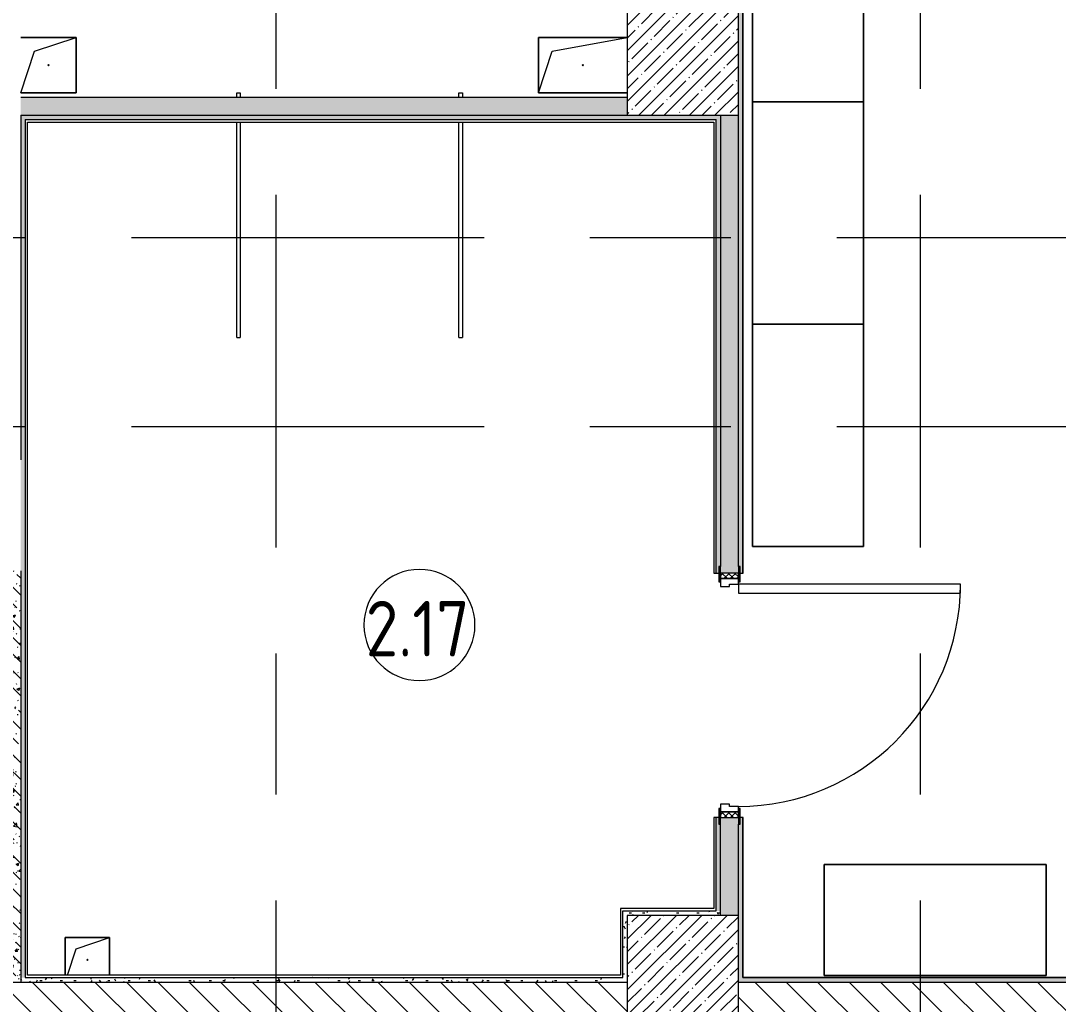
# Model space of a CAD drawing. Header units: millimetres. Extents: x 35147 to 231677, y -8553 to 29000.
# Drawn here: x 70810 to 75480, y 18700 to 23125 of the extents above; entities that cross this region are included whole.
import ezdxf

# ---------------------------------------------------------------- set-up
doc = ezdxf.new("R2010")
doc.units = ezdxf.units.MM
doc.linetypes.add('Осевая', pattern=[3175, 635, -476.25, 1587.5, -476.25])
for name, color, linetype, lineweight in [('A-AREA-IDEN', 7, 'Continuous', 9), ('A-DOOR', 7, 'Continuous', 9), ('A-DOOR-1', 7, 'Continuous', 13), ('A-DOOR-FRAM', 7, 'Continuous', 13), ('A-DOOR-FRAM-1', 7, 'Continuous', 9), ('A-GENM', 7, 'Continuous', 9), ('A-WALL', 7, 'Continuous', 9), ('I-WALL', 7, 'Continuous', 9), ('S-COLS', 7, 'Continuous', 9), ('Оси-2', 7, 'Осевая', 9)]:
    doc.layers.add(name, color=color, linetype=linetype, lineweight=lineweight)
for name, color, linetype, lineweight, true_color in [('A-WALL-1', 7, 'Continuous', 9, 0x3c3c3c), ('A-WALL-FNSH-1', 7, 'Continuous', 9, 0x3c3c3c), ('I-FURN-1', 7, 'Continuous', 9, 0xf0f0f0)]:
    doc.layers.add(name, color=color, linetype=linetype, lineweight=lineweight, true_color=true_color)
doc.styles.add('GOST Common_1', font='GOST_Common.ttf', dxfattribs={"width": 0.9, "height": 250})
pattern_1 = [(135, (0, 0), (-75.43415, -75.43415), [106.68, -17.78, 3.556, -17.78]), (135, (0, 75.39), (-75.43415, -75.43415), []), (50, (0, 0), (127.52922, -11.15758), [13.335, -146.685]), (355, (0, 0), (-24.66966, 133.74002), [10.668, -117.348]), (100.451, (10.63, -0.93), (102.85973, 122.58178), [11.333, -124.663]), (46.184, (0, 35.56), (189.75516, -29.43036), [20.002, -220.027]), (96.636, (15.81, 33.1), (166.1822, 173.1996), [17, -186.995]), (351.184, (0, 35.56), (166.18393, 173.19757), [16.002, -176.022]), (21, (17.78, 26.67), (106.13027, -71.58603), [13.335, -146.685]), (326, (17.78, 26.67), (43.26188, 128.93175), [10.668, -117.348]), (71.451, (26.62, 20.7), (149.39198, 57.34505), [11.333, -124.663]), (37.5, (0, 0), (2.162228, 59.188357), [3.353, -112.573, 3.353, -115.773, -117.792]), (37.5, (0, 0), (2.162228, 59.188357), [-235.052, 3.353, -114.44]), (7.5, (0, 0), (46.773857, 70.12615), [3.353, -64.567, 3.353, -109.906, -44.894]), (7.5, (0, 0), (46.773857, 70.12615), [-181.178, 3.353, -41.542]), (327.5, (-39.65, 0), (94.91367, -4.010093), [3.353, -41.097, 3.353, -135.331, -184.023]), (327.5, (-39.65, 0), (94.91367, -4.010093), [-183.134, 3.353, -180.67]), (317.5, (-57.43, 0), (103.69057, 17.79882), [3.353, -54.432, 3.353, -88.748, -130.683]), (317.5, (-57.43, 0), (103.69057, 17.79882), [-149.885, 3.353, -127.33])]
pattern_2 = [(0, (0, 0), (121.92, 30.48), [10.058, -81.382, 10.058, -81.382, -487.68]), (0, (0, 0), (121.92, 30.48), [-182.88, 10.058, -172.822, 10.058, -81.382, -213.36]), (0, (0, 0), (121.92, 30.48), [-457.2, 10.058, -50.902, 10.058, -142.342]), (120, (45.72, 15.24), (-87.356454, 90.345817), [10.058, -81.382, 10.058, -81.382, -487.68]), (120, (45.72, 15.24), (-87.356454, 90.345817), [-182.88, 10.058, -172.822, 10.058, -81.382, -213.36]), (120, (45.72, 15.24), (-87.356454, 90.345817), [-457.2, 10.058, -50.902, 10.058, -142.342]), (240, (60.96, 76.2), (-34.563546, -120.825817), [10.058, -81.382, 10.058, -81.382, -487.68]), (240, (60.96, 76.2), (-34.563546, -120.825817), [-182.88, 10.058, -172.822, 10.058, -81.382, -213.36]), (240, (60.96, 76.2), (-34.563546, -120.825817), [-457.2, 10.058, -50.902, 10.058, -142.342])]

# ---------------------------------------------------------------- blocks, each defined once
blk = doc.blocks.new('BSC_Колонна _Прямоугольная - 500х500-V26-План размещения напольных электротехнических лючков и розеток 2 этажа в осях 12-23')
at = {"layer": 'S-COLS'}
h = blk.add_hatch(dxfattribs=at)
h.set_pattern_fill('FP_34', color=256, style=0, pattern_type=2)
h.set_pattern_definition([(45, (-73790, -22950), (-57.02463, 57.02463), []), (45, (-73732.975, -22950), (-57.02463, 57.02463), [100.806, -20.161, 3.353, -16.808])])
h.paths.add_polyline_path([(-250, -250), (250, -250), (250, 250), (-250, 250), (-250, -31.5)])
for p, q in [((250, 250), (-250, 250)), ((-250, 250), (-250, -250)), ((250, -250), (250, 250)), ((-250, -250), (250, -250))]:
    blk.add_line(p, q, dxfattribs=at)
blk = doc.blocks.new('110_Дверь_СКБ_1Ст_Внутренняя1 - Д-4 1100x2100h_су мгн-32391219-План размещения напольных электротехнических лючков и розеток 2 этажа в осях 12-23')
at = {"layer": 'A-DOOR'}
h = blk.add_hatch(dxfattribs=at)
h.set_pattern_fill('FP_38', color=256, style=0, pattern_type=2)
h.set_pattern_definition([(135, (1751.41, 104.685), (-14.14214, -14.14214), []), (225, (1751.41, 104.685), (14.14214, -14.14214), [])])
h.paths.add_polyline_path([(562.5, 40), (537.5, 40), (537.5, -40), (562.5, -40)])
at = {"layer": 'A-DOOR-FRAM-1'}
h = blk.add_hatch(dxfattribs=at)
h.set_pattern_fill('FP_39', color=256, style=0, pattern_type=2)
h.set_pattern_definition([(45, (-371.384, 104.685), (-14.1421, 14.1421), []), (135, (-371.384, 104.685), (-14.1421, -14.1421), [])])
h.paths.add_polyline_path([(-512.5, 40), (-537.5, 40), (-537.5, -40), (-512.5, -40)])
at = {"layer": 'A-DOOR'}
blk.add_arc((-487.5, 40), 1000, 360, 90, dxfattribs=at)
at = {"layer": 'A-DOOR-1'}
for p, q in [((-487.5, 1040), (-487.5, 40)), ((-447.5, 1040), (-487.5, 1040)), ((-447.5, 40), (-447.5, 1040)), ((-487.5, 40), (-447.5, 40))]:
    blk.add_line(p, q, dxfattribs=at)
at = {"layer": 'A-DOOR-FRAM'}
for p, q in [((-497.5, 48), (-567.5, 48)), ((-567.5, 48), (-567.5, 40)), ((-497.5, 40), (-497.5, 48)), ((592.5, 48), (522.5, 48)), ((522.5, 48), (522.5, 40)), ((592.5, 40), (592.5, 48)), ((-567.5, 40), (-497.5, 40)), ((-512.5, 40), (-537.5, 40)), ((-537.5, 40), (-537.5, -40)), ((-487.5, 40), (-512.5, 40)), ((-512.5, 40), (-512.5, -40)), ((-512.5, -40), (-512.5, 40)), ((-497.5, 40), (-512.5, 40)), ((-512.5, 40), (-512.5, 39)), ((-512.5, 39), (-497.5, 39)), ((-497.5, 39), (-497.5, 40)), ((-487.5, 0), (-487.5, 40)), ((-477.5, 0), (-487.5, 0)), ((-477.5, -40), (-477.5, 0)), ((512.5, 0), (502.5, 0)), ((502.5, 0), (502.5, -40)), ((512.5, 40), (512.5, 0)), ((537.5, 40), (512.5, 40)), ((537.5, 40), (522.5, 40)), ((522.5, 40), (522.5, 39)), ((522.5, 40), (592.5, 40)), ((522.5, 39), (537.5, 39)), ((537.5, -40), (537.5, 40)), ((562.5, 40), (537.5, 40)), ((537.5, 40), (537.5, -40)), ((537.5, 39), (537.5, 40)), ((562.5, -40), (562.5, 40)), ((-497.5, -40), (-567.5, -40)), ((-567.5, -40), (-567.5, -48)), ((-537.5, -40), (-512.5, -40)), ((-497.5, -39), (-512.5, -39)), ((-512.5, -39), (-512.5, -40)), ((-512.5, -40), (-477.5, -40)), ((-512.5, -40), (-497.5, -40)), ((-497.5, -40), (-497.5, -39)), ((-497.5, -48), (-497.5, -40)), ((502.5, -40), (537.5, -40)), ((537.5, -39), (522.5, -39)), ((522.5, -39), (522.5, -40)), ((522.5, -40), (537.5, -40)), ((592.5, -40), (522.5, -40)), ((522.5, -40), (522.5, -48)), ((537.5, -40), (537.5, -39)), ((537.5, -40), (562.5, -40)), ((592.5, -48), (592.5, -40)), ((-567.5, -48), (-497.5, -48)), ((522.5, -48), (592.5, -48))]:
    blk.add_line(p, q, dxfattribs=at)
blk = doc.blocks.new('131_Сантехническая перегородка - СП-2-V29-План размещения напольных электротехнических лючков и розеток 2 этажа в осях 12-23')
at = {"layer": 'A-GENM'}
for p, q in [((0, 8), (969, 8)), ((0, 8), (0, -8)), ((1080, 8), (1100, 8)), ((1100, 8), (1100, -8)), ((969, -8), (0, -8)), ((1100, -8), (1080, -8))]:
    blk.add_line(p, q, dxfattribs=at)
blk = doc.blocks.new('GM_Отверстие прямоугольное _в плите_ - Отверстие-V43-План размещения напольных электротехнических лючков и розеток 2 этажа в осях 12-23')
at = {"layer": 'A-GENM'}
for p, q in [((-100, -69), (-100, 100)), ((-100, 100), (100, 100)), ((100, 100), (-100, 100)), ((-100, 100), (-100, -69)), ((-50, 50), (100, 100)), ((100, 100), (100, -69)), ((100, -69), (100, 100)), ((-89.7, -69), (-50, 50))]:
    blk.add_line(p, q, dxfattribs=at)
for start, end in [(360, 180), (180, 360)]:
    blk.add_arc((0, 0), 2.5, start, end, dxfattribs=at)
blk = doc.blocks.new('GM_Отверстие прямоугольное _в плите_ - Отверстие-21612502-План размещения напольных электротехнических лючков и розеток 2 этажа в осях 12-23')
at = {"layer": 'A-GENM'}
for p, q in [((-200, -125), (-200, 125)), ((-200, 125), (200, 125)), ((200, 125), (-200, 125)), ((-200, 125), (-200, -125)), ((-137.5, 62.5), (200, 125)), ((-200, -125), (-137.5, 62.5)), ((200, -125), (-200, -125)), ((-200, -125), (200, -125))]:
    blk.add_line(p, q, dxfattribs=at)
for start, end in [(360, 180), (180, 360)]:
    blk.add_arc((0, 0), 2.5, start, end, dxfattribs=at)
blk = doc.blocks.new('GM_Отверстие прямоугольное _в плите_ - Отверстие-21605184-План размещения напольных электротехнических лючков и розеток 2 этажа в осях 12-23')
at = {"layer": 'A-GENM'}
for p, q in [((-125, 125), (125, 125)), ((125, 125), (-125, 125)), ((-62.5, 62.5), (125, 125)), ((125, 125), (125, -125)), ((125, -125), (125, 125)), ((-125, -125), (-62.5, 62.5)), ((125, -125), (-125, -125)), ((-125, -125), (125, -125))]:
    blk.add_line(p, q, dxfattribs=at)
for start, end in [(360, 180), (180, 360)]:
    blk.add_arc((0, 0), 2.5, start, end, dxfattribs=at)
blk = doc.blocks.new('BSC_Колонна _Прямоугольная - 500х500-V47-План размещения напольных электротехнических лючков и розеток 2 этажа в осях 12-23')
at = {"layer": 'S-COLS'}
h = blk.add_hatch(dxfattribs=at)
h.set_pattern_fill('FP_52', color=256, style=0, pattern_type=2)
h.set_pattern_definition([(45, (-73790, -18850), (-57.02463, 57.02463), []), (45, (-73732.975, -18850), (-57.02463, 57.02463), [100.806, -20.161, 3.353, -16.808])])
h.paths.add_polyline_path([(-250, -250), (250, -250), (250, 250), (-250, 250), (-250, 15)])
for p, q in [((250, 250), (-250, 250)), ((-250, 250), (-250, -250)), ((250, -250), (250, 250)), ((-250, -250), (250, -250))]:
    blk.add_line(p, q, dxfattribs=at)
blk = doc.blocks.new('Марка_Помещения - Номер-25198446-План размещения напольных электротехнических лючков и розеток 2 этажа в осях 12-23')
at = {"layer": 'A-AREA-IDEN'}
for start, end in [(360, 180), (180, 360)]:
    blk.add_arc((0, 0), 2.5, start, end, dxfattribs=at)

msp = doc.modelspace()

# ---------------------------------------------------------------- hatches: boundary and pattern name
at = {"layer": 'I-WALL'}
h = msp.add_hatch(dxfattribs=at)
h.set_pattern_fill('FP_58', color=256, style=0, pattern_type=2)
h.set_pattern_definition(pattern_2)
h.paths.add_polyline_path([(74060, 18800), (74060, 19540), (74048, 19540), (74048, 19510), (74040, 19510), (74040, 18800)])
h.paths.add_polyline_path([(74060, 20640), (74060, 25200), (74048, 25200), (74048, 25170), (74040, 25170), (74040.1, 20670), (74048, 20670), (74048, 20640)])
h.paths.add_polyline_path([(74048, 26300), (74060, 26300), (74060, 26880), (74040, 26880), (74040, 26330), (74048, 26330)])
h = msp.add_hatch(dxfattribs=at)
h.set_pattern_fill('FP_27', color=256, style=0, pattern_type=2)
h.set_pattern_definition(pattern_1)
h.paths.add_polyline_path([(73960, 19100), (74040, 19100), (74040, 19540), (73960, 19540), (73960, 19120)])
h.paths.add_polyline_path([(73960, 20640), (74040, 20640), (74040, 22700), (73960, 22700), (73960, 20670)])
h.paths.add_polyline_path([(73973.9, 23200), (74040, 23200), (74040, 25200), (73960, 25200), (73960, 23200)])
h.paths.add_polyline_path([(74040, 26300), (74040, 26587.5), (73960, 26587.5), (73960, 26300)])
h = msp.add_hatch(dxfattribs=at)
h.set_pattern_fill('FP_27', color=256, style=0, pattern_type=2)
h.set_pattern_definition(pattern_1)
h.paths.add_polyline_path([(73540, 22700), (73540, 22780), (70810, 22780), (70810, 22700), (73213.7, 22700)])
h = msp.add_hatch(dxfattribs=at)
h.set_pattern_fill('FP_58', color=256, style=0, pattern_type=2)
h.set_pattern_definition(pattern_2)
h.paths.add_polyline_path([(73540, 22680), (73940, 22680), (73940, 22700), (70810, 22700), (70810, 22680), (73213.7, 22680)])
h = msp.add_hatch(dxfattribs=at)
h.set_pattern_fill('FP_58', color=256, style=0, pattern_type=2)
h.set_pattern_definition(pattern_2)
h.paths.add_polyline_path([(73940, 19120), (73960, 19120), (73960, 19510), (73952, 19510), (73952, 19540), (73940, 19540), (73940, 19131)])
h.paths.add_polyline_path([(73940, 20640), (73952, 20640), (73952, 20670), (73960, 20670), (73960, 22700), (73940, 22700), (73940, 22339.4)])
h = msp.add_hatch(dxfattribs=at)
h.set_pattern_fill('FP_58', color=256, style=0, pattern_type=2)
h.set_pattern_definition(pattern_2)
h.paths.add_polyline_path([(70810, 18820), (70830, 18820), (70830, 22680), (70810, 22680), (70810, 20023.2)])
h = msp.add_hatch(dxfattribs=at)
h.set_pattern_fill('FP_27', color=256, style=0, pattern_type=2)
h.set_pattern_definition(pattern_1)
h.paths.add_polyline_path([(70810, 18800), (70810, 20650), (70730, 20650), (70730, 18800)])
h = msp.add_hatch(dxfattribs=at)
h.set_pattern_fill('FP_58', color=256, style=0, pattern_type=2)
h.set_pattern_definition(pattern_2)
h.paths.add_polyline_path([(73520, 18820), (73540, 18820), (73540, 19120), (73520, 19120), (73520, 18831)])
h = msp.add_hatch(dxfattribs=at)
h.set_pattern_fill('FP_58', color=256, style=0, pattern_type=2)
h.set_pattern_definition(pattern_2)
h.paths.add_polyline_path([(73960, 19100), (73960, 19120), (73540, 19120), (73540, 19100)])
h = msp.add_hatch(dxfattribs=at)
h.set_pattern_fill('FP_19', color=256, style=0, pattern_type=2)
h.set_pattern_definition([(135, (0, 0), (-70.71068, -70.71068), [])])
h.paths.add_polyline_path([(84200, 18600), (84200, 18800), (80180, 18800), (80180, 18600), (83403.8, 18600)])
h.paths.add_polyline_path([(78580, 18600), (78580, 18800), (77340, 18800), (77340, 18600), (77580.9, 18600)])
h.paths.add_polyline_path([(76210, 18600), (76240, 18600), (76240, 18800), (74040, 18800), (74040, 18600), (76125.1, 18600)])
h.paths.add_polyline_path([(73540, 18600), (73540, 18800), (66760, 18800), (66760, 18600), (73213.7, 18600)])
h = msp.add_hatch(dxfattribs=at)
h.set_pattern_fill('FP_58', color=256, style=0, pattern_type=2)
h.set_pattern_definition(pattern_2)
h.paths.add_polyline_path([(73540, 18800), (73540, 18820), (70810, 18820), (70810, 18800), (73213.7, 18800)])
h = msp.add_hatch(dxfattribs=at)
h.set_pattern_fill('FP_58', color=256, style=0, pattern_type=2)
h.set_pattern_definition(pattern_2)
h.paths.add_polyline_path([(77590, 18800), (77590, 18820), (77340, 18820), (77340, 18808), (77370, 18808), (77370, 18800), (77580.9, 18800)])
h.paths.add_polyline_path([(76210, 18800), (76210, 18808), (76240, 18808), (76240, 18820), (74060, 18820), (74060, 18800), (76125.1, 18800)])

# ---------------------------------------------------------------- linework, layer by layer
at = {"layer": 'A-WALL'}
for p, q in [((70810, 22700), (70810, 21150)), ((73960, 22700), (73960, 20670)), ((74040, 20670), (74040, 22700)), ((70830, 22680), (73940, 22680)), ((70830, 22680), (70830, 18820)), ((73940, 20640), (73940, 22680)), ((70810, 20650), (70810, 18800)), ((73940, 19120), (73940, 19540)), ((74060, 18820), (74060, 19540)), ((73960, 19100), (73960, 19510)), ((74040, 19100), (74040, 19510)), ((73520, 18820), (73520, 19120)), ((73540, 19120), (73940, 19120)), ((66760, 18800), (73540, 18800)), ((70830, 18820), (73520, 18820)), ((74040, 18800), (76210, 18800)), ((74060, 18820), (76240, 18820))]:
    msp.add_line(p, q, dxfattribs=at)
at = {"layer": 'A-WALL-1'}
for p, q in [((74060, 20640), (74060, 25200)), ((73540, 22780), (70810, 22780)), ((70810, 22700), (73540, 22700)), ((73940, 20640), (73952, 20640)), ((74048, 20640), (74060, 20640)), ((73952, 19540), (73940, 19540)), ((74060, 19540), (74048, 19540))]:
    msp.add_line(p, q, dxfattribs=at)
at = {"layer": 'A-WALL-FNSH-1'}
for p, q in [((74061, 20640), (74061, 25200)), ((70841, 22669), (73929, 22669)), ((70841, 18831), (70841, 22669)), ((73929, 22669), (73929, 20640)), ((73929, 20640), (73940, 20640)), ((74060, 20640), (74061, 20640)), ((73940, 19540), (73929, 19540)), ((73929, 19540), (73929, 19131)), ((74061, 19540), (74060, 19540)), ((74061, 18821), (74061, 19540)), ((73509, 19131), (73509, 18831)), ((73929, 19131), (73509, 19131)), ((73520, 19120), (73540, 19120)), ((73509, 18831), (70841, 18831)), ((76240, 18821), (74061, 18821))]:
    msp.add_line(p, q, dxfattribs=at)
at = {"layer": 'I-FURN-1'}
for p, q in [((74103.3, 23760), (74103.3, 22760)), ((74103.3, 22760.1), (74103.3, 23760)), ((74603.3, 22760), (74603.3, 23760)), ((74603.3, 23760), (74603.3, 22760.1)), ((74603.3, 22760.1), (74103.3, 22760.1)), ((74103.3, 22760.1), (74103.3, 21760.1)), ((74103.3, 22760.1), (74603.3, 22760.1)), ((74103.3, 22760), (74603.3, 22760)), ((74603.3, 22760), (74103.3, 22760)), ((74103.3, 21760.1), (74103.3, 22760)), ((74603.3, 21760.1), (74603.3, 22760.1)), ((74603.3, 22760), (74603.3, 21760.1)), ((74103.3, 21760.1), (74603.3, 21760.1)), ((74603.3, 21760.1), (74103.3, 21760.1)), ((74603.3, 21760), (74103.3, 21760)), ((74103.3, 21760), (74103.3, 20760)), ((74103.3, 20760), (74103.3, 21760)), ((74103.3, 21760), (74603.3, 21760)), ((74603.3, 20760), (74603.3, 21760)), ((74603.3, 21760), (74603.3, 20760)), ((74103.3, 20760), (74603.3, 20760)), ((74603.3, 20760), (74103.3, 20760)), ((74426.2, 19329.4), (74426.2, 18829.4)), ((75426.2, 19329.4), (74426.2, 19329.4)), ((74426.2, 19329.4), (75426.2, 19329.4)), ((74426.2, 18829.4), (74426.2, 19329.4)), ((75426.2, 18829.4), (75426.2, 19329.4)), ((75426.2, 19329.4), (75426.2, 18829.4)), ((74426.2, 18829.4), (75426.2, 18829.4)), ((75426.2, 18829.4), (74426.2, 18829.4))]:
    msp.add_line(p, q, dxfattribs=at)
at = {"layer": 'Оси-2'}
for p, q in [((71960, 593.7), (71960, 24898.1)), ((74860, 593.7), (74860, 24898.1)), ((38446.8, 22150), (82200, 22150)), ((38446.8, 21300), (82200, 21300))]:
    msp.add_line(p, q, dxfattribs=at)

# ---------------------------------------------------------------- block references
at = {"layer": 'A-AREA-IDEN', "xscale": 99.99999999999993, "yscale": 99.99999999999993, "zscale": 99.99999999999993}
msp.add_blockref('Марка_Помещения - Номер-25198446-План размещения напольных электротехнических лючков и розеток 2 этажа в осях 12-23', (72604.6, 20406.3), dxfattribs=at)
at = {"layer": 'A-DOOR', "rotation": 269.9999999999999}
msp.add_blockref('110_Дверь_СКБ_1Ст_Внутренняя1 - Д-4 1100x2100h_су мгн-32391219-План размещения напольных электротехнических лючков и розеток 2 этажа в осях 12-23', (74000, 20102.5), dxfattribs=at)
at = {"layer": 'A-GENM'}
for name, p in [('GM_Отверстие прямоугольное _в плите_ - Отверстие-21605184-План размещения напольных электротехнических лючков и розеток 2 этажа в осях 12-23', (70935, 22925)), ('GM_Отверстие прямоугольное _в плите_ - Отверстие-21612502-План размещения напольных электротехнических лючков и розеток 2 этажа в осях 12-23', (73340, 22925)), ('GM_Отверстие прямоугольное _в плите_ - Отверстие-V43-План размещения напольных электротехнических лючков и розеток 2 этажа в осях 12-23', (71110, 18900))]:
    msp.add_blockref(name, p, dxfattribs=at)
at = {"layer": 'A-GENM', "rotation": 90.00000000000006}
for p in [(71790, 21700), (72790, 21700)]:
    msp.add_blockref('131_Сантехническая перегородка - СП-2-V29-План размещения напольных электротехнических лючков и розеток 2 этажа в осях 12-23', p, dxfattribs=at)
at = {"layer": 'S-COLS'}
for name, p in [('BSC_Колонна _Прямоугольная - 500х500-V26-План размещения напольных электротехнических лючков и розеток 2 этажа в осях 12-23', (73790, 22950)), ('BSC_Колонна _Прямоугольная - 500х500-V47-План размещения напольных электротехнических лючков и розеток 2 этажа в осях 12-23', (73790, 18850))]:
    msp.add_blockref(name, p, dxfattribs=at)

# ---------------------------------------------------------------- texts
at = {"layer": 'A-AREA-IDEN', "insert": (72362.7, 20514.8), "char_height": 250, "width": 606.076, "attachment_point": 1, "style": 'GOST Common_1'}
msp.add_mtext('2.17', dxfattribs=at)

doc.saveas('drawing.dxf')
